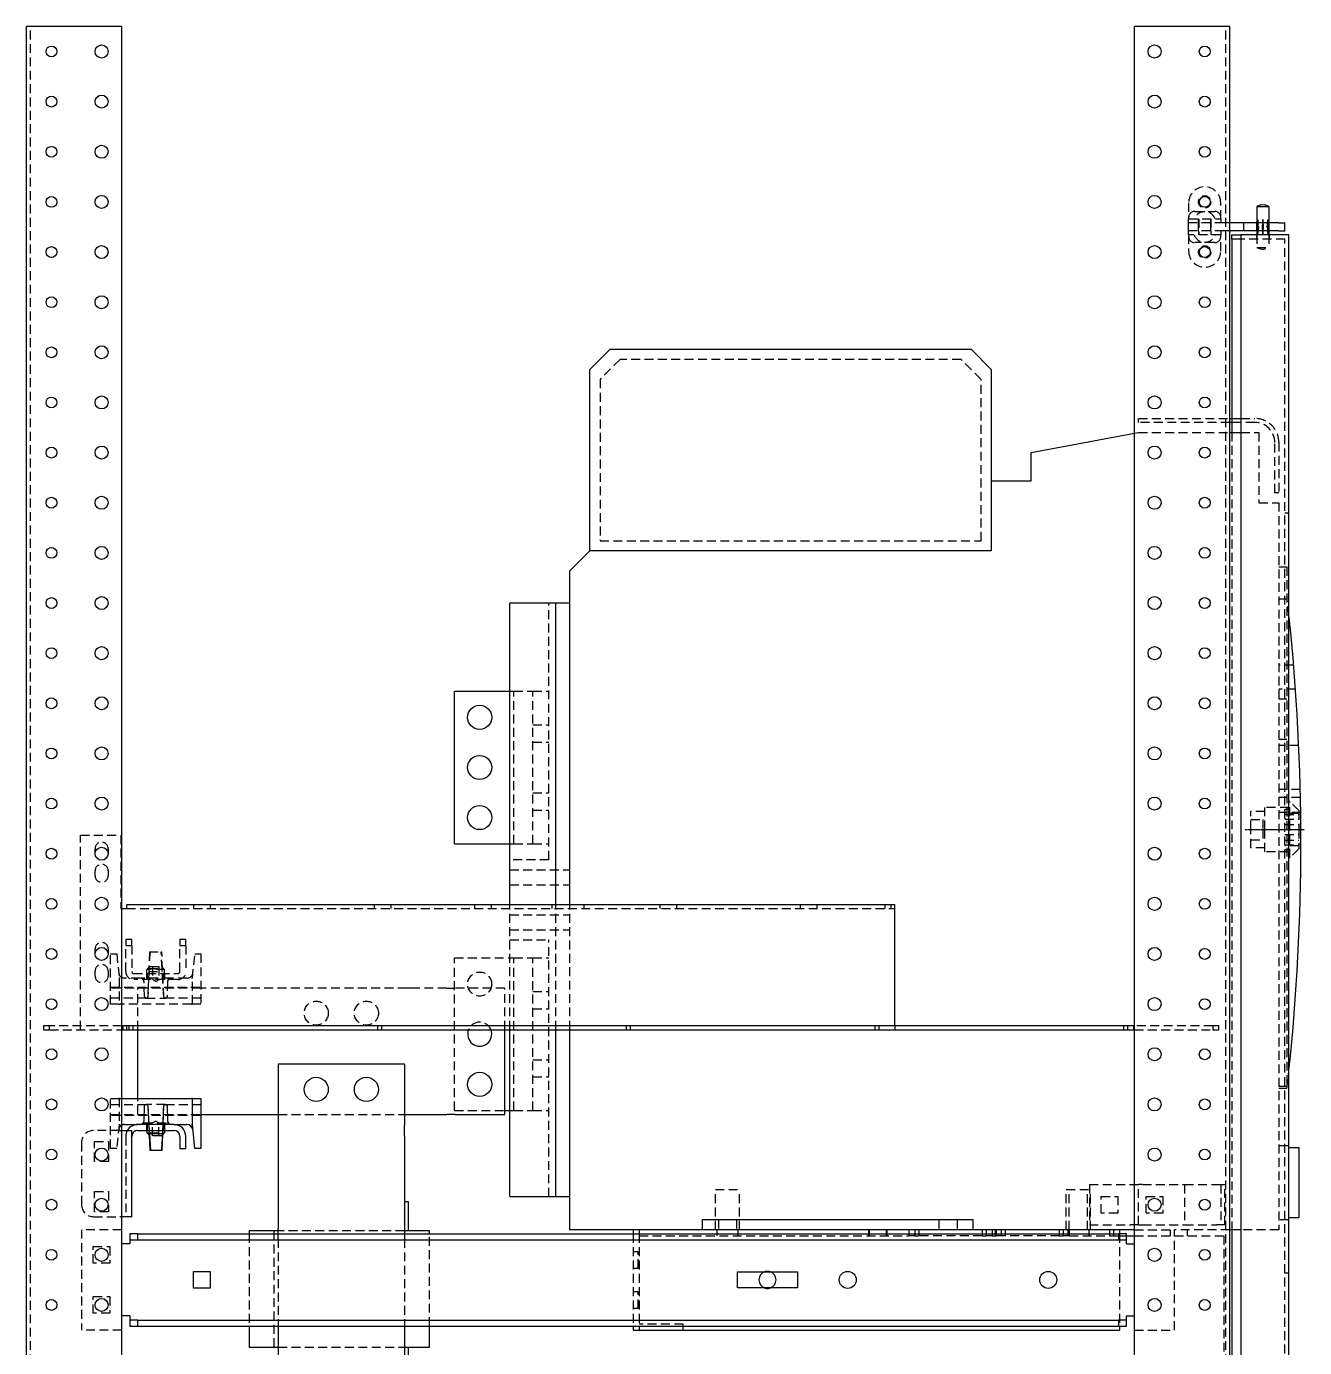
# Model space of a CAD drawing. Header units: millimetres. Extents: x -116965 to 323937, y 291661 to 566926.
# Drawn here: x -25044.8 to -24589.6, y 313858.8 to 314329.3 of the extents above; entities that cross this region are included whole.
import ezdxf

# ---------------------------------------------------------------- set-up
doc = ezdxf.new("R2010")
doc.units = ezdxf.units.MM
doc.linetypes.add('AXES2', pattern=[1.125, 0.75, -0.125, 0.125, -0.125])
doc.linetypes.add('HIDDEN2', pattern=[4.7625, 3.175, -1.5875])
doc.layers.add('ALPHA', color=255, linetype='Continuous')
doc.layers.add('AXE', color=80, linetype='AXES2')
doc.layers.add('Pointille_Court', color=40, linetype='HIDDEN2', lineweight=25)

msp = doc.modelspace()

# ---------------------------------------------------------------- linework, layer by layer
at = {"layer": 'ALPHA'}
for p, q in [((-25044.770372, 313615.025082), (-25044.770372, 314329.310796)), ((-25010.8418, 314329.310796), (-25044.770372, 314329.310796)), ((-25010.8418, 313615.025082), (-25010.8418, 314329.310796)), ((-24650.127514, 313615.025082), (-24650.127514, 314329.310796)), ((-24616.198943, 314329.310796), (-24650.127514, 314329.310796)), ((-24616.198943, 313615.025082), (-24616.198943, 314329.310796)), ((-24606.556086, 314265.167939), (-24606.556086, 314259.310796)), ((-24606.556086, 314265.167939), (-24602.270372, 314265.167939)), ((-24602.270372, 314265.167939), (-24602.270372, 314259.310796)), ((-24611.198943, 314259.310796), (-24616.198943, 314259.310796)), ((-24611.198943, 314256.453653), (-24611.198943, 314259.310796)), ((-24598.698943, 314259.310796), (-24611.198943, 314259.310796)), ((-24598.698943, 314259.310796), (-24596.556086, 314259.310796)), ((-24596.556086, 314256.453653), (-24596.556086, 314259.310796)), ((-24611.198943, 314256.453653), (-24616.198943, 314256.453653)), ((-24615.484657, 314253.59651), (-24615.484657, 314255.025082)), ((-24615.484657, 314255.025082), (-24612.270372, 314255.025082)), ((-24615.484657, 314253.59651), (-24615.484657, 314189.667939)), ((-24612.270372, 314253.59651), (-24615.484657, 314253.59651)), ((-24595.127514, 314255.025082), (-24612.270372, 314255.025082)), ((-24612.270372, 314255.025082), (-24612.270372, 313831.453653)), ((-24598.698943, 314256.453653), (-24611.198943, 314256.453653)), ((-24606.556086, 314256.453653), (-24606.556086, 314255.025082)), ((-24602.270372, 314256.453653), (-24602.270372, 314255.025082)), ((-24598.698943, 314256.453653), (-24596.556086, 314256.453653)), ((-24595.127514, 313831.453653), (-24595.127514, 314255.025082)), ((-24844.056086, 314207.167939), (-24836.913229, 314214.310796)), ((-24836.913229, 314214.310796), (-24708.3418, 314214.310796)), ((-24708.3418, 314214.310796), (-24701.198943, 314207.167939)), ((-24844.056086, 314142.525082), (-24844.056086, 314207.167939)), ((-24701.198943, 314207.167939), (-24701.198943, 314142.525082)), ((-24616.198943, 314189.667939), (-24612.270372, 314189.667939)), ((-24612.270372, 314188.239367), (-24616.198943, 314188.239367)), ((-24615.484657, 314188.239367), (-24615.484657, 314184.667939)), ((-24686.913229, 314177.525082), (-24650.127514, 314184.400916)), ((-24616.198943, 314184.667939), (-24612.270372, 314184.667939)), ((-24686.913229, 314167.525082), (-24686.913229, 314177.525082)), ((-24701.198943, 314167.525082), (-24686.913229, 314167.525082)), ((-24851.198943, 314135.382225), (-24844.056086, 314142.525082)), ((-24701.198943, 314142.525082), (-24844.056086, 314142.525082)), ((-24851.198943, 314123.953653), (-24851.198943, 314135.382225)), ((-24872.627514, 314016.632225), (-24872.627514, 314123.953653)), ((-24856.198943, 314123.953653), (-24872.627514, 314123.953653)), ((-24856.198943, 314016.632225), (-24856.198943, 314123.953653)), ((-24851.198943, 314123.953653), (-24856.198943, 314123.953653)), ((-24851.198943, 314016.632225), (-24851.198943, 314123.953653)), ((-24892.270372, 314092.525082), (-24872.627514, 314092.525082)), ((-24892.270372, 314038.239367), (-24892.270372, 314092.525082)), ((-24892.270372, 314038.239367), (-24872.627514, 314038.239367)), ((-25010.8418, 314015.203653), (-25009.056086, 314015.203653)), ((-25009.056086, 314015.203653), (-25009.056086, 314016.632225)), ((-25009.056086, 314016.632225), (-24735.484657, 314016.632225)), ((-24735.484657, 313973.417939), (-24735.484657, 314016.632225)), ((-24650.127514, 313973.417939), (-25010.8418, 313973.417939)), ((-25010.8418, 313971.989367), (-24650.127514, 313971.989367)), ((-25005.127514, 313947.525082), (-25005.127514, 313971.989367)), ((-24874.413229, 313941.810796), (-24874.413229, 313971.989367)), ((-24872.627514, 313912.525082), (-24872.627514, 313971.989367)), ((-24856.198943, 313912.525082), (-24856.198943, 313971.989367)), ((-24851.198943, 313912.525082), (-24851.198943, 313971.989367)), ((-24955.127514, 313959.667939), (-24955.127514, 313937.958369)), ((-24910.127514, 313959.667939), (-24955.127514, 313959.667939)), ((-24910.127514, 313959.667939), (-24910.127514, 313937.958369)), ((-25010.8418, 313947.525082), (-24986.027514, 313947.525082)), ((-24985.670372, 313947.525082), (-24986.027514, 313947.525082)), ((-24985.670372, 313947.525082), (-24982.627514, 313947.525082)), ((-24985.670372, 313938.239367), (-24985.670372, 313947.525082)), ((-24982.627514, 313947.525082), (-24982.627514, 313929.667939)), ((-25002.885946, 313939.618082), (-25002.702712, 313944.865206)), ((-25002.167324, 313945.382225), (-25002.062535, 313945.382225)), ((-25001.527665, 313944.876574), (-25001.154604, 313938.239367)), ((-24996.092962, 313938.239367), (-24995.859975, 313944.865336)), ((-24995.324592, 313945.382225), (-24995.230562, 313945.382225)), ((-24994.695174, 313944.865206), (-24994.51194, 313939.618082)), ((-24982.627514, 313941.810796), (-24955.127514, 313941.810796)), ((-24910.127514, 313941.810796), (-24909.277634, 313941.810796)), ((-24909.277634, 313941.810796), (-24907.445384, 313941.810796)), ((-24907.445384, 313941.810796), (-24895.0938, 313941.810796)), ((-24892.040049, 313941.810796), (-24895.0938, 313941.810796)), ((-24892.040049, 313941.810796), (-24874.413229, 313941.810796)), ((-24874.413229, 313943.239367), (-24872.627514, 313943.239367)), ((-25009.797184, 313938.239367), (-25005.127514, 313938.239367)), ((-24992.270372, 313938.239367), (-25005.127514, 313938.239367)), ((-24992.270372, 313938.239367), (-24987.600702, 313938.239367)), ((-24986.027514, 313938.239367), (-24985.671265, 313938.239367)), ((-24984.770372, 313929.667939), (-24985.671265, 313938.239367)), ((-24985.671265, 313938.239367), (-24985.670372, 313938.239367)), ((-24955.127514, 313937.958369), (-24955.127514, 313934.170297)), ((-24910.127514, 313934.170297), (-24910.127514, 313937.958369)), ((-25010.8418, 313936.09651), (-25007.270372, 313936.09651)), ((-25007.270372, 313905.382225), (-25007.270372, 313936.09651)), ((-25005.127514, 313936.09651), (-24992.270372, 313936.09651)), ((-25001.8418, 313936.09651), (-25001.8418, 313935.203653)), ((-25000.932886, 313934.294739), (-25001.8418, 313935.203653)), ((-25001.8418, 313935.203653), (-25000.983974, 313935.203653)), ((-25001.080437, 313934.442289), (-25000.8418, 313928.953653)), ((-25001.034159, 313936.09651), (-25001.026129, 313935.953653)), ((-24996.173334, 313935.953653), (-25001.026129, 313935.953653)), ((-25001.026129, 313935.953653), (-25000.965907, 313934.882225)), ((-24996.211008, 313934.882225), (-25000.965907, 313934.882225)), ((-25000.965907, 313934.882225), (-25000.632677, 313928.953653)), ((-24996.419472, 313928.953653), (-24996.211008, 313934.882225)), ((-24996.223162, 313934.536577), (-24995.556086, 313935.203653)), ((-24996.211008, 313934.882225), (-24996.173334, 313935.953653)), ((-24996.199706, 313935.203653), (-24995.556086, 313935.203653)), ((-24996.173334, 313935.953653), (-24996.168311, 313936.09651)), ((-24995.556086, 313936.09651), (-24995.556086, 313935.203653)), ((-24990.127514, 313933.953653), (-24990.127514, 313929.667939)), ((-24987.984657, 313929.667939), (-24987.984657, 313933.953653)), ((-24955.127514, 313934.170297), (-24955.127514, 313901.23701)), ((-24910.127514, 313934.170297), (-24910.127514, 313901.23701)), ((-25000.632677, 313928.953653), (-25000.8418, 313928.953653)), ((-24996.419472, 313928.953653), (-25000.632677, 313928.953653)), ((-24990.127514, 313929.667939), (-24987.984657, 313929.667939)), ((-24982.627514, 313929.667939), (-24984.770372, 313929.667939)), ((-24595.127514, 313930.025082), (-24591.556086, 313930.025082)), ((-24591.556086, 313930.025082), (-24591.556086, 313905.025082)), ((-24908.698943, 313910.739367), (-24910.127514, 313910.739367)), ((-24908.698943, 313900.382225), (-24908.698943, 313910.739367)), ((-24872.627514, 313912.525082), (-24856.198943, 313912.525082)), ((-24856.198943, 313912.525082), (-24851.198943, 313912.525082)), ((-24851.198943, 313900.739367), (-24851.198943, 313912.525082)), ((-25007.270372, 313905.382225), (-25010.8418, 313905.382225)), ((-24804.056086, 313904.310796), (-24804.056086, 313900.739367)), ((-24707.627514, 313904.310796), (-24804.056086, 313904.310796)), ((-24707.627514, 313900.739367), (-24707.627514, 313904.310796)), ((-24591.556086, 313905.025082), (-24595.127514, 313905.025082)), ((-25007.984657, 313899.310796), (-25007.984657, 313897.167939)), ((-25005.127514, 313899.310796), (-25007.984657, 313899.310796)), ((-25005.127514, 313899.310796), (-24655.8418, 313899.310796)), ((-25005.127514, 313897.167939), (-25005.127514, 313899.310796)), ((-24955.127514, 313900.382225), (-24965.484657, 313900.382225)), ((-24965.484657, 313900.382225), (-24965.484657, 313899.310796)), ((-24955.127514, 313899.310796), (-24955.127514, 313901.23701)), ((-24910.127514, 313901.23701), (-24910.127514, 313899.310796)), ((-24901.198943, 313900.382225), (-24910.127514, 313900.382225)), ((-24901.198943, 313899.310796), (-24901.198943, 313900.382225)), ((-24828.698943, 313900.739367), (-24851.198943, 313900.739367)), ((-24828.698943, 313900.739367), (-24828.698943, 313899.310796)), ((-24826.556086, 313900.739367), (-24828.698943, 313900.739367)), ((-24655.484657, 313900.739367), (-24826.556086, 313900.739367)), ((-24826.556086, 313900.739367), (-24826.556086, 313899.310796)), ((-24655.8418, 313899.310796), (-24655.8418, 313897.167939)), ((-24652.984657, 313899.310796), (-24655.8418, 313899.310796)), ((-24650.127514, 313900.739367), (-24655.484657, 313900.739367)), ((-24655.484657, 313900.739367), (-24655.484657, 313899.310796)), ((-24652.984657, 313897.167939), (-24652.984657, 313899.310796)), ((-24612.270372, 313900.739367), (-24616.198943, 313900.739367)), ((-24615.484657, 313900.739367), (-24615.484657, 313832.882225)), ((-25007.984657, 313895.739367), (-25010.8418, 313895.739367)), ((-25007.984657, 313897.167939), (-25005.127514, 313897.167939)), ((-25007.984657, 313897.167939), (-25007.984657, 313895.739367)), ((-25005.127514, 313897.167939), (-24655.8418, 313897.167939)), ((-24655.8418, 313897.167939), (-24652.984657, 313897.167939)), ((-24652.984657, 313898.59651), (-24650.127514, 313898.59651)), ((-24652.984657, 313895.739367), (-24652.984657, 313897.167939)), ((-24652.984657, 313895.739367), (-24650.127514, 313895.739367)), ((-24985.234657, 313885.84651), (-24979.306086, 313885.84651)), ((-24985.234657, 313879.917939), (-24985.234657, 313885.84651)), ((-24979.306086, 313885.84651), (-24979.306086, 313879.917939)), ((-24791.556086, 313880.025082), (-24791.556086, 313885.739367)), ((-24791.556086, 313885.739367), (-24770.127514, 313885.739367)), ((-24770.127514, 313885.739367), (-24770.127514, 313880.025082)), ((-24979.306086, 313879.917939), (-24985.234657, 313879.917939)), ((-24770.127514, 313880.025082), (-24791.556086, 313880.025082)), ((-25007.984657, 313870.025082), (-25010.8418, 313870.025082)), ((-25007.984657, 313870.025082), (-25007.984657, 313868.59651)), ((-25007.984657, 313868.59651), (-25007.984657, 313866.453653)), ((-25005.127514, 313868.59651), (-25007.984657, 313868.59651)), ((-25007.984657, 313866.453653), (-25005.127514, 313866.453653)), ((-25005.127514, 313868.59651), (-24655.8418, 313868.59651)), ((-25005.127514, 313866.453653), (-25005.127514, 313868.59651)), ((-25005.127514, 313866.453653), (-24655.8418, 313866.453653)), ((-24965.484657, 313866.453653), (-24965.484657, 313858.953653)), ((-24955.127514, 313866.453653), (-24955.127514, 313817.167939)), ((-24910.127514, 313866.453653), (-24910.127514, 313817.167939)), ((-24901.198943, 313858.953653), (-24901.198943, 313866.453653)), ((-24828.698943, 313866.453653), (-24828.698943, 313865.025082)), ((-24826.556086, 313866.453653), (-24826.556086, 313865.025082)), ((-24655.8418, 313868.59651), (-24655.8418, 313866.453653)), ((-24652.984657, 313868.59651), (-24655.8418, 313868.59651)), ((-24655.8418, 313866.453653), (-24652.984657, 313866.453653)), ((-24655.484657, 313866.453653), (-24655.484657, 313865.025082)), ((-24652.984657, 313870.025082), (-24650.127514, 313870.025082)), ((-24652.984657, 313868.59651), (-24652.984657, 313870.025082)), ((-24652.984657, 313866.453653), (-24652.984657, 313868.59651)), ((-24828.698943, 313865.025082), (-24826.556086, 313865.025082)), ((-24826.556086, 313865.025082), (-24655.484657, 313865.025082)), ((-24965.484657, 313858.953653), (-24955.127514, 313858.953653)), ((-24910.127514, 313858.953653), (-24901.198943, 313858.953653)), ((-24908.698943, 313848.59651), (-24908.698943, 313858.953653))]:
    msp.add_line(p, q, dxfattribs=at)
for centre, radius in [((-25017.984657, 314320.382225), 2.321429), ((-24642.984657, 314320.382225), 2.321429), ((-25035.8418, 314320.382225), 1.928571), ((-24625.127514, 314320.382225), 1.928571), ((-25035.8418, 314302.525082), 1.928571), ((-25017.984657, 314302.525082), 2.321429), ((-24642.984657, 314302.525082), 2.321429), ((-24625.127514, 314302.525082), 1.928571), ((-25035.8418, 314284.667939), 1.928571), ((-25017.984657, 314284.667939), 2.321429), ((-24642.984657, 314284.667939), 2.321429), ((-24625.127514, 314284.667939), 1.928571), ((-25035.8418, 314266.810796), 1.928571), ((-25017.984657, 314266.810796), 2.321429), ((-24642.984657, 314266.810796), 2.321429), ((-24625.127514, 314266.810796), 1.928571), ((-25035.8418, 314248.953653), 1.928571), ((-25017.984657, 314248.953653), 2.321429), ((-24642.984657, 314248.953653), 2.321429), ((-24625.127514, 314248.953653), 1.928571), ((-25017.984657, 314231.09651), 2.321429), ((-24642.984657, 314231.09651), 2.321429), ((-25035.8418, 314231.09651), 1.928571), ((-24625.127514, 314231.09651), 1.928571), ((-25035.8418, 314213.239367), 1.928571), ((-25017.984657, 314213.239367), 2.321429), ((-24642.984657, 314213.239367), 2.321429), ((-24625.127514, 314213.239367), 1.928571), ((-25035.8418, 314195.382225), 1.928571), ((-25017.984657, 314195.382225), 2.321429), ((-24642.984657, 314195.382225), 2.321429), ((-24625.127514, 314195.382225), 1.928571), ((-25035.8418, 314177.525082), 1.928571), ((-25017.984657, 314177.525082), 2.321429), ((-24642.984657, 314177.525082), 2.321429), ((-24625.127514, 314177.525082), 1.928571), ((-25035.8418, 314159.667939), 1.928571), ((-25017.984657, 314159.667939), 2.321429), ((-24642.984657, 314159.667939), 2.321429), ((-24625.127514, 314159.667939), 1.928571), ((-25017.984657, 314141.810796), 2.321429), ((-24642.984657, 314141.810796), 2.321429), ((-25035.8418, 314141.810796), 1.928571), ((-24625.127514, 314141.810796), 1.928571), ((-25035.8418, 314123.953653), 1.928571), ((-25017.984657, 314123.953653), 2.321429), ((-24642.984657, 314123.953653), 2.321429), ((-24625.127514, 314123.953653), 1.928571), ((-25035.8418, 314106.09651), 1.928571), ((-25017.984657, 314106.09651), 2.321429), ((-24642.984657, 314106.09651), 2.321429), ((-24625.127514, 314106.09651), 1.928571), ((-25035.8418, 314088.239367), 1.928571), ((-25017.984657, 314088.239367), 2.321429), ((-24883.3418, 314083.239367), 4.285714), ((-24642.984657, 314088.239367), 2.321429), ((-24625.127514, 314088.239367), 1.928571), ((-25035.8418, 314070.382225), 1.928571), ((-25017.984657, 314070.382225), 2.321429), ((-24883.3418, 314065.382225), 4.285714), ((-24642.984657, 314070.382225), 2.321429), ((-24625.127514, 314070.382225), 1.928571), ((-25035.8418, 314052.525082), 1.928571), ((-25017.984657, 314052.525082), 2.321429), ((-24642.984657, 314052.525082), 2.321429), ((-24625.127514, 314052.525082), 1.928571), ((-24883.3418, 314047.525082), 4.285714), ((-25035.8418, 314034.667939), 1.928571), ((-25017.984657, 314034.667939), 2.321429), ((-24642.984657, 314034.667939), 2.321429), ((-24625.127514, 314034.667939), 1.928571), ((-25035.8418, 314016.810796), 1.928571), ((-25017.984657, 314016.810796), 2.321429), ((-24642.984657, 314016.810796), 2.321429), ((-24625.127514, 314016.810796), 1.928571), ((-25035.8418, 313998.953653), 1.928571), ((-25017.984657, 313998.953653), 2.321429), ((-24642.984657, 313998.953653), 2.321429), ((-24625.127514, 313998.953653), 1.928571), ((-25035.8418, 313981.09651), 1.928571), ((-25017.984657, 313981.09651), 2.321429), ((-24642.984657, 313981.09651), 2.321429), ((-24625.127514, 313981.09651), 1.928571), ((-25035.8418, 313963.239367), 1.928571), ((-25017.984657, 313963.239367), 2.321429), ((-24642.984657, 313963.239367), 2.321429), ((-24625.127514, 313963.239367), 1.928571), ((-24883.3418, 313952.525082), 4.285714), ((-24941.556086, 313950.739367), 4.285714), ((-24923.698943, 313950.739367), 4.285714), ((-25035.8418, 313945.382225), 1.928571), ((-25017.984657, 313945.382225), 2.321429), ((-24642.984657, 313945.382225), 2.321429), ((-24625.127514, 313945.382225), 1.928571), ((-25035.8418, 313927.525082), 1.928571), ((-25017.984657, 313927.525082), 2.321429), ((-24642.984657, 313927.525082), 2.321429), ((-24625.127514, 313927.525082), 1.928571), ((-25035.8418, 313909.667939), 1.928571), ((-25017.984657, 313909.667939), 2.321429), ((-24642.984657, 313909.667939), 2.321429), ((-24625.127514, 313909.667939), 1.928571), ((-25035.8418, 313891.810796), 1.928571), ((-25017.984657, 313891.810796), 2.321429), ((-24642.984657, 313891.810796), 2.321429), ((-24625.127514, 313891.810796), 1.928571), ((-24752.270372, 313882.882225), 3.035714), ((-24680.8418, 313882.882225), 3.035714), ((-25035.8418, 313873.953653), 1.928571), ((-25017.984657, 313873.953653), 2.321429), ((-24642.984657, 313873.953653), 2.321429), ((-24625.127514, 313873.953653), 1.928571)]:
    msp.add_circle(centre, radius, dxfattribs=at)
for centre, radius, start, end in [((-24604.413229, 314261.435796), 4.303571, 60.13716564, 119.86283436), ((-25358.9668, 314038.59651), 768.125, 353.944703388, 6.055296612), ((-24883.3418, 313970.382225), 4.285714, 157.97568716, 22.02431284), ((-25002.167324, 313944.84651), 0.535714, 90, 178), ((-25002.062535, 313944.84651), 0.535714, 3.21706885, 90), ((-24995.324592, 313944.84651), 0.535714, 90, 177.98615763), ((-24995.230562, 313944.84651), 0.535714, 2, 90), ((-25009.797184, 313936.09651), 2.142857, 90, 119.17558557), ((-25005.127514, 313933.953653), 4.285714, 90, 150), ((-25004.313647, 313939.667939), 1.428571, 270, 358), ((-24993.084239, 313939.667939), 1.428571, 182, 270), ((-24992.270372, 313933.953653), 4.285714, 0, 90), ((-24987.600702, 313936.09651), 2.142857, 6, 90), ((-25005.127514, 313933.953653), 2.142857, 90, 180), ((-24992.270372, 313933.953653), 2.142857, 0, 90), ((-24780.8418, 313882.882225), 3.035714, 109.7499228, 250.25007721), ((-24780.8418, 313882.882225), 3.035714, 289.74992279, 70.2500772)]:
    msp.add_arc(centre, radius, start, end, dxfattribs=at)
for centre, major_axis, ratio, start_param, end_param in [((-24604.413229, 314244.893768), (0.178496, -27.382401), 0.0779847629, 4.1053954977, 4.1573938823), ((-24604.413229, 314244.893768), (-1.940249, 27.382328), 0.0332164699, 0.9619575598, 1.0139559445), ((-24604.413229, 314244.893768), (1.940249, 27.382328), 0.0332164699, 5.2692293627, 5.3212277474), ((-24604.413229, 314244.893768), (-0.178496, -27.382401), 0.0779847629, 2.1257914248, 2.1777898095), ((-24604.413229, 314270.870681), (0.178496, 27.382401), 0.0779847629, 2.1257914248, 2.1777898095), ((-24604.413229, 314270.870681), (-1.940249, -27.382328), 0.0332164699, 5.2692293627, 5.3212277474), ((-24604.413229, 314270.870681), (1.940249, -27.382328), 0.0332164699, 0.9619575598, 1.0139559445), ((-24604.413229, 314270.870681), (-0.178496, 27.382401), 0.0779847629, 4.1053954977, 4.1573938823)]:
    msp.add_ellipse(centre, major_axis=major_axis, ratio=ratio, start_param=start_param, end_param=end_param, dxfattribs=at)
at = {"layer": 'AXE'}
msp.add_line((-24610.698943, 314043.239367), (-24589.556086, 314043.239367), dxfattribs=at)
at = {"layer": 'Pointille_Court'}
for p, q in [((-25043.3418, 313615.025082), (-25043.3418, 314329.310796)), ((-24617.627514, 313615.025082), (-24617.627514, 314329.310796)), ((-24630.8418, 314266.453653), (-24630.8418, 314260.739367)), ((-24619.413229, 314260.739367), (-24619.413229, 314266.453653)), ((-24628.698943, 314263.453653), (-24621.556086, 314263.453653)), ((-24630.8418, 314260.739367), (-24619.413229, 314260.739367)), ((-24630.8418, 314259.310796), (-24630.8418, 314260.739367)), ((-24630.8418, 314256.453653), (-24630.8418, 314259.310796)), ((-24618.3418, 314259.310796), (-24630.8418, 314259.310796)), ((-24627.3418, 314259.310796), (-24627.3418, 314260.739367)), ((-24627.3418, 314256.453653), (-24627.3418, 314259.310796)), ((-24627.270372, 314260.739367), (-24627.270372, 314255.025082)), ((-24622.984657, 314260.739367), (-24622.984657, 314255.025082)), ((-24622.913229, 314259.310796), (-24622.913229, 314260.739367)), ((-24622.913229, 314256.453653), (-24622.913229, 314259.310796)), ((-24619.413229, 314260.739367), (-24619.413229, 314259.310796)), ((-24616.198943, 314259.310796), (-24618.3418, 314259.310796)), ((-24606.556086, 314256.453653), (-24606.556086, 314259.310796)), ((-24606.556086, 314259.310796), (-24606.556086, 314256.453653)), ((-24605.957587, 314257.882225), (-24606.379038, 314257.929677)), ((-24606.379038, 314257.834772), (-24605.957587, 314257.882225)), ((-24606.377356, 314257.882225), (-24606.13727, 314257.882225)), ((-24605.957587, 314257.882225), (-24606.37566, 314257.929807)), ((-24605.957587, 314257.882225), (-24606.37566, 314257.834642)), ((-24605.957587, 314257.882225), (-24606.268997, 314260.501272)), ((-24605.957587, 314257.882225), (-24606.268997, 314255.263177)), ((-24606.13978, 314257.929807), (-24605.957587, 314257.882225)), ((-24606.13978, 314257.834642), (-24605.957587, 314257.882225)), ((-24605.957587, 314257.882225), (-24606.13727, 314257.882225)), ((-24606.134763, 314257.929677), (-24605.957587, 314257.882225)), ((-24605.957587, 314257.882225), (-24606.134763, 314257.834772)), ((-24604.657503, 314257.929677), (-24604.413229, 314257.882225)), ((-24604.413229, 314257.882225), (-24604.657503, 314257.834772)), ((-24604.413229, 314257.882225), (-24604.653314, 314257.882225)), ((-24604.649108, 314257.929807), (-24604.413229, 314257.882225)), ((-24604.649108, 314257.834642), (-24604.413229, 314257.882225)), ((-24604.413229, 314257.882225), (-24604.413229, 314260.501272)), ((-24604.413229, 314257.882225), (-24604.177349, 314257.929807)), ((-24604.413229, 314257.882225), (-24604.168954, 314257.929677)), ((-24604.413229, 314257.882225), (-24604.413229, 314255.263177)), ((-24604.173143, 314257.882225), (-24604.413229, 314257.882225)), ((-24604.168954, 314257.834772), (-24604.413229, 314257.882225)), ((-24604.413229, 314257.882225), (-24604.177349, 314257.834642)), ((-24602.868871, 314257.882225), (-24602.55746, 314260.501272)), ((-24602.868871, 314257.882225), (-24602.686677, 314257.929807)), ((-24602.450798, 314257.929807), (-24602.868871, 314257.882225)), ((-24602.44742, 314257.929677), (-24602.868871, 314257.882225)), ((-24602.868871, 314257.882225), (-24602.691694, 314257.929677)), ((-24602.868871, 314257.882225), (-24602.55746, 314255.263177)), ((-24602.689187, 314257.882225), (-24602.868871, 314257.882225)), ((-24602.450798, 314257.834642), (-24602.868871, 314257.882225)), ((-24602.868871, 314257.882225), (-24602.44742, 314257.834772)), ((-24602.691694, 314257.834772), (-24602.868871, 314257.882225)), ((-24602.868871, 314257.882225), (-24602.686677, 314257.834642)), ((-24602.689187, 314257.882225), (-24602.449102, 314257.882225)), ((-24602.270372, 314256.453653), (-24602.270372, 314259.310796)), ((-24602.270372, 314259.310796), (-24602.270372, 314256.453653)), ((-24618.3418, 314256.453653), (-24630.8418, 314256.453653)), ((-24630.8418, 314255.025082), (-24630.8418, 314256.453653)), ((-24630.8418, 314255.025082), (-24630.8418, 314249.310796)), ((-24619.413229, 314255.025082), (-24630.8418, 314255.025082)), ((-24621.556086, 314252.310796), (-24628.698943, 314252.310796)), ((-24627.3418, 314256.453653), (-24627.3418, 314255.025082)), ((-24622.913229, 314256.453653), (-24622.913229, 314255.025082)), ((-24619.413229, 314256.453653), (-24619.413229, 314255.025082)), ((-24619.413229, 314249.310796), (-24619.413229, 314255.025082)), ((-24616.198943, 314256.453653), (-24618.3418, 314256.453653)), ((-24596.556086, 314253.59651), (-24612.270372, 314253.59651)), ((-24606.627514, 314255.025082), (-24606.627514, 314253.59651)), ((-24606.556086, 314255.025082), (-24606.556086, 314250.59651)), ((-24602.270372, 314255.025082), (-24602.270372, 314250.59651)), ((-24602.198943, 314255.025082), (-24602.198943, 314253.59651)), ((-24596.556086, 313832.882225), (-24596.556086, 314253.59651)), ((-24606.556086, 314250.59651), (-24602.270372, 314250.59651)), ((-24833.3418, 314210.739367), (-24840.484657, 314203.59651)), ((-24711.913229, 314210.739367), (-24833.3418, 314210.739367)), ((-24704.770372, 314203.59651), (-24711.913229, 314210.739367)), ((-24840.484657, 314203.59651), (-24840.484657, 314146.09651)), ((-24704.770372, 314146.09651), (-24704.770372, 314203.59651)), ((-24648.698943, 314189.667939), (-24616.198943, 314189.667939)), ((-24648.698943, 314188.239367), (-24648.698943, 314189.667939)), ((-24616.198943, 314188.239367), (-24648.698943, 314188.239367)), ((-24615.484657, 314189.667939), (-24615.484657, 314188.239367)), ((-24612.270372, 314189.667939), (-24607.270372, 314189.667939)), ((-24607.270372, 314188.239367), (-24612.270372, 314188.239367)), ((-24650.127514, 314184.400916), (-24648.698943, 314184.667939)), ((-24648.698943, 314184.667939), (-24616.198943, 314184.667939)), ((-24615.484657, 314184.667939), (-24615.484657, 313900.739367)), ((-24612.270372, 314184.667939), (-24605.8418, 314184.667939)), ((-24605.8418, 314184.667939), (-24605.8418, 314159.667939)), ((-24600.127514, 314163.239367), (-24600.127514, 314181.09651)), ((-24598.698943, 314181.09651), (-24598.698943, 314163.239367)), ((-24598.698943, 314163.239367), (-24600.127514, 314163.239367)), ((-24605.8418, 314159.667939), (-24598.698943, 314159.667939)), ((-24598.698943, 314159.667939), (-24598.698943, 313900.739367)), ((-24596.556086, 314156.09651), (-24595.127514, 314156.09651)), ((-24840.484657, 314146.09651), (-24704.770372, 314146.09651)), ((-24598.698943, 314136.810796), (-24595.8418, 314136.810796)), ((-24595.8418, 314136.810796), (-24595.8418, 313951.09651)), ((-24595.760239, 314125.382225), (-24598.698943, 314125.382225)), ((-24858.698943, 314032.525082), (-24858.698943, 314123.953653)), ((-24593.447388, 314101.810796), (-24598.698943, 314101.810796)), ((-24872.627514, 314092.525082), (-24871.198943, 314092.525082)), ((-24871.198943, 314038.239367), (-24871.198943, 314092.525082)), ((-24871.198943, 314092.525082), (-24864.413229, 314092.525082)), ((-24864.413229, 314092.525082), (-24858.698943, 314092.525082)), ((-24864.413229, 314038.239367), (-24864.413229, 314092.525082)), ((-24592.787856, 314093.239367), (-24598.698943, 314093.239367)), ((-24595.8418, 314089.667939), (-24598.698943, 314089.667939)), ((-24864.413229, 314080.59651), (-24858.698943, 314080.59651)), ((-24864.413229, 314074.453653), (-24858.698943, 314074.453653)), ((-24595.8418, 314075.382225), (-24598.698943, 314075.382225)), ((-24591.623404, 314073.239367), (-24598.698943, 314073.239367)), ((-24864.413229, 314056.310796), (-24858.698943, 314056.310796)), ((-24591.07506, 314057.525082), (-24598.698943, 314057.525082)), ((-24591.009949, 314054.667939), (-24598.698943, 314054.667939)), ((-24864.413229, 314050.167939), (-24858.698943, 314050.167939)), ((-24603.698943, 314049.667939), (-24608.698943, 314049.667939)), ((-24608.698943, 314043.297769), (-24608.698943, 314049.667939)), ((-24595.127514, 314051.09651), (-24603.698943, 314051.09651)), ((-24603.698943, 314043.310747), (-24603.698943, 314051.09651)), ((-24595.127514, 314050.382225), (-24596.556086, 314050.382225)), ((-24594.770372, 314053.239367), (-24595.127514, 314053.239367)), ((-24591.556086, 314050.025082), (-24594.770372, 314053.239367)), ((-24594.770372, 314043.330214), (-24594.770372, 314053.239367)), ((-24591.556086, 314050.025082), (-24591.556086, 314043.301014)), ((-24608.698943, 314046.810796), (-24604.413229, 314046.810796)), ((-24604.413229, 314046.810796), (-24604.413229, 314043.271813)), ((-24590.916529, 314049.310796), (-24598.698943, 314049.310796)), ((-24591.556086, 314048.953653), (-24596.556086, 314048.953653)), ((-24596.556086, 314048.679915), (-24591.556086, 314048.679915)), ((-24596.556086, 314048.660448), (-24591.556086, 314048.660448)), ((-24596.556086, 314047.02859), (-24591.556086, 314047.02859)), ((-24596.556086, 314047.009123), (-24591.556086, 314047.009123)), ((-24596.556086, 314045.025082), (-24591.556086, 314045.025082)), ((-25025.484657, 314041.275082), (-25011.198943, 314041.275082)), ((-25025.484657, 313971.989367), (-25025.484657, 314041.275082)), ((-25011.198943, 314041.275082), (-25011.198943, 314015.203653)), ((-24608.698943, 314036.810796), (-24608.698943, 314043.297769)), ((-24604.413229, 314043.271813), (-24604.413229, 314039.667939)), ((-24603.698943, 314035.382225), (-24603.698943, 314043.310747)), ((-24596.556086, 314041.453653), (-24591.556086, 314041.453653)), ((-24594.770372, 314033.239367), (-24594.770372, 314043.330214)), ((-24591.556086, 314043.301014), (-24591.556086, 314036.453653)), ((-25020.306086, 314034.667939), (-25020.306086, 314036.453653)), ((-25015.663229, 314036.453653), (-25015.663229, 314034.667939)), ((-24872.627514, 314038.239367), (-24871.198943, 314038.239367)), ((-24871.198943, 314038.239367), (-24864.413229, 314038.239367)), ((-24864.413229, 314038.239367), (-24858.698943, 314038.239367)), ((-24608.698943, 314039.667939), (-24604.413229, 314039.667939)), ((-24603.698943, 314036.810796), (-24608.698943, 314036.810796)), ((-24596.556086, 314039.469612), (-24591.556086, 314039.469612)), ((-24596.556086, 314039.450145), (-24591.556086, 314039.450145)), ((-24596.556086, 314037.818287), (-24591.556086, 314037.818287)), ((-24596.556086, 314037.79882), (-24591.556086, 314037.79882)), ((-24591.556086, 314037.525082), (-24596.556086, 314037.525082)), ((-24595.127514, 314036.09651), (-24596.556086, 314036.09651)), ((-24591.556086, 314036.453653), (-24594.770372, 314033.239367)), ((-24858.698943, 314032.525082), (-24872.627514, 314032.525082)), ((-24595.127514, 314035.382225), (-24603.698943, 314035.382225)), ((-24594.770372, 314033.239367), (-24595.127514, 314033.239367)), ((-25020.306086, 314026.810796), (-25020.306086, 314028.59651)), ((-25015.663229, 314028.59651), (-25015.663229, 314026.810796)), ((-24872.627514, 314028.953653), (-24851.198943, 314028.953653)), ((-24872.627514, 314023.59651), (-24851.198943, 314023.59651)), ((-25011.198943, 314015.203653), (-25010.8418, 314015.203653)), ((-25009.056086, 314015.203653), (-24735.484657, 314015.203653)), ((-24985.234657, 314016.632225), (-24985.234657, 314015.203653)), ((-24979.306086, 314016.632225), (-24979.306086, 314015.203653)), ((-24920.948943, 314016.632225), (-24920.948943, 314015.203653)), ((-24915.020372, 314016.632225), (-24915.020372, 314015.203653)), ((-24885.234657, 314016.632225), (-24885.234657, 314015.203653)), ((-24879.306086, 314016.632225), (-24879.306086, 314015.203653)), ((-24872.627514, 313971.989367), (-24872.627514, 314016.632225)), ((-24872.627514, 314012.882225), (-24851.198943, 314012.882225)), ((-24857.627514, 314016.632225), (-24857.627514, 314015.203653)), ((-24856.198943, 313971.989367), (-24856.198943, 314016.632225)), ((-24851.198943, 313971.989367), (-24851.198943, 314016.632225)), ((-24846.198943, 314016.632225), (-24846.198943, 314015.203653)), ((-24819.163229, 314016.632225), (-24819.163229, 314015.203653)), ((-24813.234657, 314016.632225), (-24813.234657, 314015.203653)), ((-24769.163229, 314016.632225), (-24769.163229, 314015.203653)), ((-24763.234657, 314016.632225), (-24763.234657, 314015.203653)), ((-24739.056086, 314016.632225), (-24739.056086, 314015.203653)), ((-24736.913229, 314016.632225), (-24736.913229, 314015.203653)), ((-24872.627514, 314007.525082), (-24851.198943, 314007.525082)), ((-25007.270372, 314004.132225), (-25009.413229, 314004.132225)), ((-25009.413229, 314004.132225), (-25009.413229, 314001.989367)), ((-25007.270372, 314001.989367), (-25007.270372, 314004.132225)), ((-24990.127514, 314004.132225), (-24990.127514, 314001.989367)), ((-24987.984657, 314004.132225), (-24990.127514, 314004.132225)), ((-24987.984657, 314001.989367), (-24987.984657, 314004.132225)), ((-24872.627514, 314003.953653), (-24858.698943, 314003.953653)), ((-24858.698943, 313912.525082), (-24858.698943, 314003.953653)), ((-25020.306086, 313998.953653), (-25020.306086, 314000.739367)), ((-25015.663229, 314000.739367), (-25015.663229, 313998.953653)), ((-25014.770372, 313981.09651), (-25014.770372, 313998.953653)), ((-25014.770372, 313998.953653), (-25012.627514, 313998.953653)), ((-25012.627514, 313998.953653), (-25011.726621, 313990.382225)), ((-25009.413229, 313992.703653), (-25009.413229, 314001.989367)), ((-25009.413229, 314001.989367), (-25007.270372, 314001.989367)), ((-25007.270372, 314001.989367), (-25007.270372, 313992.703653)), ((-25000.8418, 313999.667939), (-25001.533806, 313983.751812)), ((-25000.978414, 313999.667939), (-25001.186878, 313993.739367)), ((-25000.978414, 313999.667939), (-24996.76521, 313999.667939)), ((-24996.76521, 313999.667939), (-24996.556086, 313999.667939)), ((-24996.431979, 313993.739367), (-24996.76521, 313999.667939)), ((-24995.86408, 313983.751812), (-24996.556086, 313999.667939)), ((-24990.127514, 314001.989367), (-24987.984657, 314001.989367)), ((-24990.127514, 313992.703653), (-24990.127514, 314001.989367)), ((-24987.984657, 314001.989367), (-24987.984657, 313992.703653)), ((-24985.671265, 313990.382225), (-24984.770372, 313998.953653)), ((-24984.770372, 313998.953653), (-24982.627514, 313998.953653)), ((-24982.627514, 313998.953653), (-24982.627514, 313981.09651)), ((-25000.770372, 313994.489367), (-25001.8418, 313993.417939)), ((-25001.8418, 313990.382225), (-25001.8418, 313993.417939)), ((-24995.556086, 313993.417939), (-25001.8418, 313993.417939)), ((-25001.186878, 313993.739367), (-25001.224552, 313992.667939)), ((-25001.186878, 313993.739367), (-24996.431979, 313993.739367)), ((-25000.770372, 313994.489367), (-24996.627514, 313994.489367)), ((-24999.8418, 313994.489367), (-24999.8418, 313990.382225)), ((-24997.556086, 313994.489367), (-24997.556086, 313990.382225)), ((-24996.627514, 313994.489367), (-24995.556086, 313993.417939)), ((-24996.431979, 313993.739367), (-24996.298322, 313993.739367)), ((-24996.371757, 313992.667939), (-24996.431979, 313993.739367)), ((-24995.556086, 313990.382225), (-24995.556086, 313993.417939)), ((-24892.270372, 313997.525082), (-24872.627514, 313997.525082)), ((-24892.270372, 313943.239367), (-24892.270372, 313997.525082)), ((-24872.627514, 313997.525082), (-24871.198943, 313997.525082)), ((-24871.198943, 313943.239367), (-24871.198943, 313997.525082)), ((-24871.198943, 313997.525082), (-24864.413229, 313997.525082)), ((-24864.413229, 313997.525082), (-24858.698943, 313997.525082)), ((-24864.413229, 313943.239367), (-24864.413229, 313997.525082)), ((-25020.306086, 313991.09651), (-25020.306086, 313992.882225)), ((-25015.663229, 313992.882225), (-25015.663229, 313991.09651)), ((-25011.726621, 313990.382225), (-25011.727514, 313990.382225)), ((-25011.727514, 313990.382225), (-25011.727514, 313981.09651)), ((-25011.370372, 313990.382225), (-25011.726621, 313990.382225)), ((-25004.313647, 313990.382225), (-25009.797184, 313990.382225)), ((-25006.556086, 313991.989367), (-24990.8418, 313991.989367)), ((-24990.8418, 313989.84651), (-25006.556086, 313989.84651)), ((-24993.084239, 313990.382225), (-25004.313647, 313990.382225)), ((-25002.984657, 313990.382225), (-25002.984657, 313989.84651)), ((-25002.702712, 313983.756386), (-25002.885946, 313989.00351)), ((-25001.913229, 313989.84651), (-25001.913229, 313991.989367)), ((-25001.663229, 313989.84651), (-25001.663229, 313991.989367)), ((-25001.224552, 313992.667939), (-25001.537911, 313983.756256)), ((-25001.224552, 313992.667939), (-24996.371757, 313992.667939)), ((-24998.698943, 313989.159812), (-24999.8418, 313989.84651)), ((-24998.698943, 313989.159812), (-24997.556086, 313989.84651)), ((-24996.371757, 313992.667939), (-24996.251738, 313992.667939)), ((-24995.870222, 313983.745018), (-24996.371757, 313992.667939)), ((-24995.734657, 313989.84651), (-24995.734657, 313991.989367)), ((-24995.484657, 313989.84651), (-24995.484657, 313991.989367)), ((-24994.51194, 313989.00351), (-24994.695174, 313983.756386)), ((-24994.413229, 313990.382225), (-24994.413229, 313989.84651)), ((-24987.600702, 313990.382225), (-24993.084239, 313990.382225)), ((-24985.671265, 313990.382225), (-24986.027514, 313990.382225)), ((-24985.670372, 313990.382225), (-24985.671265, 313990.382225)), ((-24985.670372, 313981.09651), (-24985.670372, 313990.382225)), ((-25014.770372, 313987.167939), (-24982.627514, 313987.167939)), ((-24982.627514, 313986.810796), (-25014.770372, 313986.810796)), ((-25005.127514, 313971.989367), (-25005.127514, 313986.810796)), ((-24909.277634, 313986.810796), (-24982.627514, 313986.810796)), ((-24907.445384, 313986.810796), (-24909.277634, 313986.810796)), ((-24895.0938, 313986.810796), (-24907.445384, 313986.810796)), ((-24895.0938, 313986.810796), (-24892.040049, 313986.810796)), ((-24874.413229, 313986.810796), (-24892.040049, 313986.810796)), ((-24874.413229, 313971.989367), (-24874.413229, 313986.810796)), ((-24864.413229, 313985.59651), (-24858.698943, 313985.59651)), ((-25002.167324, 313983.239367), (-25014.770372, 313983.239367)), ((-25011.727514, 313981.09651), (-25014.770372, 313981.09651)), ((-25011.727514, 313981.09651), (-25011.370372, 313981.09651)), ((-24986.027514, 313981.09651), (-25011.370372, 313981.09651)), ((-25002.073294, 313983.239367), (-25002.167324, 313983.239367)), ((-25002.073294, 313983.239367), (-24995.335352, 313983.239367)), ((-24995.230562, 313983.239367), (-24995.335352, 313983.239367)), ((-24982.627514, 313983.239367), (-24995.230562, 313983.239367)), ((-24986.027514, 313981.09651), (-24985.670372, 313981.09651)), ((-24982.627514, 313981.09651), (-24985.670372, 313981.09651)), ((-24864.413229, 313979.453653), (-24858.698943, 313979.453653)), ((-25038.698943, 313973.417939), (-25038.698943, 313971.989367)), ((-25036.556086, 313973.417939), (-25038.698943, 313973.417939)), ((-25038.698943, 313971.989367), (-25036.556086, 313971.989367)), ((-25010.8418, 313973.417939), (-25036.556086, 313973.417939)), ((-25036.556086, 313971.989367), (-25036.556086, 313973.417939)), ((-25036.556086, 313971.989367), (-25010.8418, 313971.989367)), ((-25010.484657, 313973.417939), (-25010.484657, 313971.989367)), ((-25009.056086, 313971.989367), (-25009.056086, 313973.417939)), ((-25008.3418, 313973.417939), (-25008.3418, 313971.989367)), ((-25006.913229, 313973.417939), (-25006.913229, 313971.989367)), ((-24919.770372, 313973.417939), (-24919.770372, 313971.989367)), ((-24918.3418, 313973.417939), (-24918.3418, 313971.989367)), ((-24831.198943, 313973.417939), (-24831.198943, 313971.989367)), ((-24829.770372, 313973.417939), (-24829.770372, 313971.989367)), ((-24742.627514, 313973.417939), (-24742.627514, 313971.989367)), ((-24741.198943, 313973.417939), (-24741.198943, 313971.989367)), ((-24735.484657, 313973.417939), (-24735.484657, 313971.989367)), ((-24654.056086, 313973.417939), (-24654.056086, 313971.989367)), ((-24652.627514, 313973.417939), (-24652.627514, 313971.989367)), ((-24650.484657, 313973.417939), (-24650.484657, 313971.989367)), ((-24622.270372, 313973.417939), (-24650.127514, 313973.417939)), ((-24650.127514, 313971.989367), (-24622.270372, 313971.989367)), ((-24622.270372, 313973.417939), (-24622.270372, 313971.989367)), ((-24620.127514, 313973.417939), (-24622.270372, 313973.417939)), ((-24622.270372, 313971.989367), (-24620.127514, 313971.989367)), ((-24620.127514, 313971.989367), (-24620.127514, 313973.417939)), ((-24864.413229, 313961.310796), (-24858.698943, 313961.310796)), ((-24864.413229, 313955.167939), (-24858.698943, 313955.167939)), ((-24595.8418, 313951.810796), (-24598.698943, 313951.810796)), ((-24595.8418, 313951.09651), (-24598.698943, 313951.09651)), ((-24595.760239, 313951.810796), (-24595.8418, 313951.810796)), ((-25014.770372, 313947.525082), (-25011.727514, 313947.525082)), ((-25014.770372, 313929.667939), (-25014.770372, 313947.525082)), ((-25011.727514, 313947.525082), (-25011.727514, 313938.239367)), ((-25011.370372, 313947.525082), (-25011.727514, 313947.525082)), ((-25011.370372, 313947.525082), (-25010.8418, 313947.525082)), ((-25005.127514, 313941.810796), (-25005.127514, 313947.525082)), ((-25014.770372, 313945.382225), (-25002.167324, 313945.382225)), ((-25014.770372, 313941.810796), (-24982.627514, 313941.810796)), ((-24982.627514, 313941.453653), (-25014.770372, 313941.453653)), ((-24995.324592, 313945.382225), (-25002.062535, 313945.382225)), ((-25001.533806, 313944.86978), (-25001.080437, 313934.442289)), ((-24996.556086, 313928.953653), (-24995.86408, 313944.86978)), ((-24995.230562, 313945.382225), (-24982.627514, 313945.382225)), ((-24955.127514, 313941.810796), (-24910.127514, 313941.810796)), ((-24892.270372, 313943.239367), (-24874.413229, 313943.239367)), ((-24872.627514, 313943.239367), (-24871.198943, 313943.239367)), ((-24871.198943, 313943.239367), (-24864.413229, 313943.239367)), ((-24864.413229, 313943.239367), (-24858.698943, 313943.239367)), ((-25011.726621, 313938.239367), (-25012.627514, 313929.667939)), ((-25011.727514, 313938.239367), (-25011.726621, 313938.239367)), ((-25011.726621, 313938.239367), (-25011.370372, 313938.239367)), ((-25002.984657, 313938.239367), (-25002.984657, 313938.775082)), ((-25002.984657, 313938.775082), (-24994.413229, 313938.775082)), ((-25001.913229, 313936.09651), (-25001.913229, 313938.239367)), ((-25001.8418, 313938.239367), (-25001.8418, 313936.09651)), ((-25001.663229, 313936.09651), (-25001.663229, 313938.239367)), ((-25001.154604, 313938.239367), (-25001.034159, 313936.09651)), ((-24998.698943, 313939.46178), (-24999.8418, 313938.775082)), ((-24999.8418, 313934.132225), (-24999.8418, 313938.239367)), ((-24998.698943, 313939.46178), (-24997.556086, 313938.775082)), ((-24997.556086, 313934.132225), (-24997.556086, 313938.239367)), ((-24996.168311, 313936.09651), (-24996.092962, 313938.239367)), ((-24995.734657, 313936.09651), (-24995.734657, 313938.239367)), ((-24995.556086, 313938.239367), (-24995.556086, 313936.09651)), ((-24995.484657, 313936.09651), (-24995.484657, 313938.239367)), ((-24994.413229, 313938.239367), (-24994.413229, 313938.775082)), ((-25011.556086, 313936.09651), (-25020.8418, 313936.09651)), ((-25020.484657, 313932.167939), (-25015.484657, 313932.167939)), ((-25020.484657, 313925.025082), (-25020.484657, 313932.167939)), ((-25015.484657, 313932.167939), (-25015.484657, 313925.025082)), ((-25011.556086, 313936.09651), (-25010.8418, 313936.09651)), ((-25009.413229, 313933.953653), (-25009.413229, 313905.382225)), ((-25001.026129, 313935.953653), (-25001.146148, 313935.953653)), ((-25000.965907, 313934.882225), (-25001.099564, 313934.882225)), ((-25000.983974, 313935.203653), (-24996.199706, 313935.203653)), ((-25000.770372, 313934.132225), (-25000.932886, 313934.294739)), ((-24996.627514, 313934.132225), (-25000.770372, 313934.132225)), ((-24996.627514, 313934.132225), (-24996.223162, 313934.536577)), ((-25025.127514, 313931.810796), (-25025.127514, 313909.667939)), ((-25012.627514, 313929.667939), (-25014.770372, 313929.667939)), ((-24598.698943, 313930.739367), (-24595.127514, 313930.739367)), ((-25015.484657, 313925.025082), (-25020.484657, 313925.025082)), ((-25020.484657, 313914.310796), (-25015.484657, 313914.310796)), ((-25020.484657, 313907.167939), (-25020.484657, 313914.310796)), ((-25015.484657, 313914.310796), (-25015.484657, 313907.167939)), ((-24799.413229, 313900.739367), (-24799.413229, 313915.025082)), ((-24799.413229, 313915.025082), (-24790.8418, 313915.025082)), ((-24790.8418, 313900.739367), (-24790.8418, 313915.025082)), ((-24674.413229, 313900.739367), (-24674.413229, 313915.025082)), ((-24674.413229, 313915.025082), (-24665.8418, 313915.025082)), ((-24673.3418, 313900.739367), (-24673.3418, 313915.025082)), ((-24666.913229, 313900.739367), (-24666.913229, 313915.025082)), ((-24666.198943, 313916.810796), (-24666.198943, 313902.525082)), ((-24666.198943, 313916.810796), (-24651.556086, 313916.810796)), ((-24665.8418, 313900.739367), (-24665.8418, 313915.025082)), ((-24651.556086, 313916.810796), (-24648.698943, 313916.810796)), ((-24648.698943, 313902.525082), (-24648.698943, 313916.810796)), ((-24647.270372, 313916.810796), (-24648.698943, 313916.810796)), ((-24647.270372, 313916.810796), (-24632.270372, 313916.810796)), ((-24632.270372, 313916.810796), (-24632.270372, 313902.525082)), ((-24632.270372, 313916.810796), (-24620.8418, 313916.810796)), ((-24620.8418, 313916.810796), (-24617.984657, 313916.810796)), ((-24619.413229, 313916.810796), (-24619.413229, 313902.525082)), ((-24617.984657, 313902.525082), (-24617.984657, 313916.810796)), ((-24662.020372, 313906.703653), (-24662.020372, 313912.632225)), ((-24662.020372, 313912.632225), (-24656.0918, 313912.632225)), ((-24656.0918, 313912.632225), (-24656.0918, 313906.703653)), ((-24645.948943, 313912.632225), (-24640.020372, 313912.632225)), ((-24645.948943, 313906.703653), (-24645.948943, 313912.632225)), ((-24640.020372, 313912.632225), (-24640.020372, 313906.703653)), ((-25020.8418, 313905.382225), (-25011.556086, 313905.382225)), ((-25015.484657, 313907.167939), (-25020.484657, 313907.167939)), ((-25010.8418, 313905.382225), (-25011.556086, 313905.382225)), ((-24798.3418, 313904.310796), (-24798.3418, 313900.739367)), ((-24791.913229, 313904.310796), (-24791.913229, 313900.739367)), ((-24719.770372, 313904.310796), (-24719.770372, 313900.739367)), ((-24713.3418, 313904.310796), (-24713.3418, 313900.739367)), ((-24656.0918, 313906.703653), (-24662.020372, 313906.703653)), ((-24640.020372, 313906.703653), (-24645.948943, 313906.703653)), ((-24595.127514, 313904.310796), (-24598.698943, 313904.310796)), ((-25025.127514, 313900.739367), (-25025.127514, 313865.025082)), ((-25010.8418, 313900.739367), (-25025.127514, 313900.739367)), ((-24965.484657, 313899.310796), (-24965.484657, 313866.453653)), ((-24956.556086, 313858.953653), (-24956.556086, 313900.382225)), ((-24910.127514, 313900.382225), (-24955.127514, 313900.382225)), ((-24955.127514, 313897.448938), (-24955.127514, 313899.310796)), ((-24910.127514, 313899.310796), (-24910.127514, 313897.448938)), ((-24901.198943, 313866.453653), (-24901.198943, 313899.310796)), ((-24828.698943, 313899.310796), (-24828.698943, 313866.453653)), ((-24826.556086, 313899.310796), (-24826.556086, 313866.453653)), ((-24798.877514, 313900.739367), (-24798.877514, 313898.59651)), ((-24791.377514, 313900.739367), (-24791.377514, 313898.59651)), ((-24744.806086, 313900.739367), (-24744.806086, 313898.59651)), ((-24744.5918, 313900.739367), (-24744.5918, 313898.59651)), ((-24738.520372, 313900.739367), (-24738.520372, 313898.59651)), ((-24738.306086, 313900.739367), (-24738.306086, 313898.59651)), ((-24730.484657, 313900.739367), (-24730.484657, 313898.59651)), ((-24728.3418, 313900.739367), (-24728.3418, 313898.59651)), ((-24726.913229, 313900.739367), (-24726.913229, 313898.59651)), ((-24704.413229, 313900.739367), (-24704.413229, 313898.59651)), ((-24702.984657, 313900.739367), (-24702.984657, 313898.59651)), ((-24700.8418, 313900.739367), (-24700.8418, 313898.59651)), ((-24699.770372, 313900.739367), (-24699.770372, 313898.59651)), ((-24699.413229, 313900.739367), (-24699.413229, 313898.59651)), ((-24697.627514, 313900.739367), (-24697.627514, 313898.59651)), ((-24696.198943, 313900.739367), (-24696.198943, 313898.59651)), ((-24676.913229, 313900.739367), (-24676.913229, 313898.59651)), ((-24675.484657, 313900.739367), (-24675.484657, 313898.59651)), ((-24673.877514, 313900.739367), (-24673.877514, 313898.59651)), ((-24673.3418, 313900.739367), (-24673.3418, 313898.59651)), ((-24666.377514, 313900.739367), (-24666.377514, 313898.59651)), ((-24666.198943, 313902.525082), (-24651.556086, 313902.525082)), ((-24659.056086, 313900.739367), (-24659.056086, 313898.59651)), ((-24657.627514, 313900.739367), (-24657.627514, 313898.59651)), ((-24655.484657, 313899.310796), (-24655.484657, 313866.453653)), ((-24648.698943, 313902.525082), (-24651.556086, 313902.525082)), ((-24650.127514, 313900.739367), (-24635.8418, 313900.739367)), ((-24648.698943, 313902.525082), (-24647.270372, 313902.525082)), ((-24647.270372, 313902.525082), (-24632.270372, 313902.525082)), ((-24637.448943, 313900.739367), (-24637.448943, 313898.59651)), ((-24635.8418, 313865.025082), (-24635.8418, 313900.739367)), ((-24616.198943, 313900.739367), (-24635.8418, 313900.739367)), ((-24632.270372, 313902.525082), (-24620.8418, 313902.525082)), ((-24631.377514, 313900.739367), (-24631.377514, 313898.59651)), ((-24617.984657, 313902.525082), (-24620.8418, 313902.525082)), ((-24598.698943, 313900.739367), (-24612.270372, 313900.739367)), ((-25020.948943, 313888.84651), (-25020.948943, 313894.775082)), ((-25020.948943, 313894.775082), (-25015.020372, 313894.775082)), ((-25015.020372, 313894.775082), (-25015.020372, 313888.84651)), ((-24955.127514, 313897.448938), (-24955.127514, 313866.453653)), ((-24910.127514, 313897.448938), (-24910.127514, 313866.453653)), ((-24826.556086, 313898.59651), (-24730.484657, 313898.59651)), ((-24728.3418, 313898.59651), (-24730.484657, 313898.59651)), ((-24728.3418, 313898.59651), (-24726.913229, 313898.59651)), ((-24704.413229, 313898.59651), (-24726.913229, 313898.59651)), ((-24704.413229, 313898.59651), (-24702.984657, 313898.59651)), ((-24700.8418, 313898.59651), (-24702.984657, 313898.59651)), ((-24700.8418, 313898.59651), (-24699.413229, 313898.59651)), ((-24676.913229, 313898.59651), (-24699.413229, 313898.59651)), ((-24676.913229, 313898.59651), (-24675.484657, 313898.59651)), ((-24673.3418, 313898.59651), (-24675.484657, 313898.59651)), ((-24673.3418, 313898.59651), (-24655.484657, 313898.59651)), ((-24655.484657, 313898.59651), (-24652.984657, 313898.59651)), ((-24650.127514, 313898.59651), (-24618.3418, 313898.59651)), ((-24618.3418, 313898.59651), (-24618.3418, 313832.167939)), ((-24828.698943, 313892.989367), (-24826.913229, 313892.989367)), ((-24826.913229, 313887.060796), (-24826.913229, 313892.989367)), ((-25015.020372, 313888.84651), (-25020.948943, 313888.84651)), ((-24828.698943, 313887.060796), (-24826.913229, 313887.060796)), ((-24596.556086, 313885.382225), (-24595.127514, 313885.382225)), ((-25020.948943, 313870.989367), (-25020.948943, 313876.917939)), ((-25020.948943, 313876.917939), (-25015.020372, 313876.917939)), ((-25015.020372, 313876.917939), (-25015.020372, 313870.989367)), ((-24828.698943, 313878.703653), (-24826.913229, 313878.703653)), ((-24826.913229, 313872.775082), (-24826.913229, 313878.703653)), ((-25015.020372, 313870.989367), (-25020.948943, 313870.989367)), ((-24828.698943, 313872.775082), (-24826.913229, 313872.775082)), ((-24810.8418, 313867.167939), (-24826.556086, 313867.167939)), ((-24810.8418, 313865.025082), (-24810.8418, 313867.167939)), ((-25010.8418, 313865.025082), (-25025.127514, 313865.025082)), ((-24650.127514, 313865.025082), (-24635.8418, 313865.025082)), ((-24955.127514, 313858.953653), (-24910.127514, 313858.953653))]:
    msp.add_line(p, q, dxfattribs=at)
for centre, radius in [((-24625.127514, 314266.810796), 2.214286), ((-24625.127514, 314248.953653), 2.214286), ((-24883.3418, 313988.239367), 4.285714), ((-24941.556086, 313977.882225), 4.285714), ((-24923.698943, 313977.882225), 4.285714)]:
    msp.add_circle(centre, radius, dxfattribs=at)
for centre, radius, start, end in [((-24625.127514, 314266.453653), 5.714286, 0, 180), ((-24628.698943, 314261.310796), 2.142857, 90, 180), ((-24625.127514, 314259.290707), 4.020089, 21.12202138, 158.87797862), ((-24621.556086, 314261.310796), 2.142857, 0, 90), ((-24628.698943, 314254.453653), 2.142857, 180, 270), ((-24625.127514, 314256.473742), 4.020089, 201.12202138, 338.87797862), ((-24621.556086, 314254.453653), 2.142857, 270, 0), ((-24625.127514, 314249.310796), 5.714286, 180, 0), ((-24604.413229, 314254.328653), 4.303571, 240.13716564, 299.86283436), ((-24607.270372, 314181.09651), 8.571429, 0, 90), ((-24607.270372, 314181.09651), 7.142857, 0, 90), ((-25358.9668, 314038.59651), 768.125, 6.055296612, 6.540975847), ((-25017.984657, 314036.453653), 2.321429, 0, 180), ((-25017.984657, 314028.59651), 2.321429, 0, 180), ((-25017.984657, 314026.810796), 2.321429, 180, 0), ((-25017.984657, 314000.739367), 2.321429, 0, 180), ((-25017.984657, 313992.882225), 2.321429, 0, 180), ((-25017.984657, 313991.09651), 2.321429, 180, 0), ((-25009.797184, 313992.525082), 2.142857, 186, 270), ((-25006.556086, 313992.703653), 2.857143, 180, 270), ((-25006.556086, 313992.703653), 0.714286, 180, 270), ((-25004.313647, 313988.953653), 1.428571, 2, 90), ((-24993.084239, 313988.953653), 1.428571, 90, 178), ((-24990.8418, 313992.703653), 0.714286, 270, 0), ((-24990.8418, 313992.703653), 2.857143, 270, 0), ((-24987.600702, 313992.525082), 2.142857, 270, 354), ((-25002.167324, 313983.775082), 0.535714, 182, 270), ((-25002.073294, 313983.775082), 0.535714, 270, 357.98615763), ((-25002.069014, 313983.775082), 0.535714, 270, 357.51044708), ((-24995.335352, 313983.775082), 0.535714, 183.21706885, 270), ((-24995.328872, 313983.775082), 0.535714, 182.48955292, 270), ((-24995.230562, 313983.775082), 0.535714, 270, 358), ((-24883.3418, 313970.382225), 4.285714, 90, 157.97568716), ((-24883.3418, 313970.382225), 4.285714, 22.02431284, 90), ((-25358.9668, 314038.59651), 768.125, 353.459024153, 353.944703388), ((-25002.069014, 313944.84651), 0.535714, 2.48955292, 90), ((-24995.328872, 313944.84651), 0.535714, 90, 177.51044708), ((-25009.797184, 313936.09651), 2.142857, 119.17558557, 174), ((-25020.8418, 313931.810796), 4.285714, 90, 180), ((-25005.127514, 313933.953653), 4.285714, 150, 180), ((-25020.8418, 313909.667939), 4.285714, 180, 270), ((-24780.8418, 313882.882225), 3.035714, 90, 109.7499228), ((-24780.8418, 313882.882225), 3.035714, 70.2500772, 90), ((-24780.8418, 313882.882225), 3.035714, 250.25007721, 289.74992279)]:
    msp.add_arc(centre, radius, start, end, dxfattribs=at)
for centre, major_axis, ratio, start_param, end_param in [((-24604.413229, 314257.637388), (-2.142787, 0.255972), 0.0676868882, 5.8779727804, 5.8819151496), ((-24604.413229, 314270.870681), (0.178496, 27.382401), 0.0779847629, 2.0635467155, 2.0655141579), ((-24604.413229, 314244.893768), (0.178496, -27.382401), 0.0779847629, 4.2176711493, 4.2196385917), ((-24604.413229, 314258.127062), (2.142787, 0.255972), 0.0676868882, 3.5428628112, 3.5468051803), ((-24604.413229, 314244.893768), (0.178496, -27.382401), 0.0779847629, 4.1573938823, 4.2156962226), ((-24604.413229, 314270.870681), (0.178496, 27.382401), 0.0779847629, 2.0674890846, 2.1257914248), ((-24604.413229, 314244.893768), (-1.940249, 27.382328), 0.0332164699, 1.0139559445, 1.0722582847), ((-24604.413229, 314270.870681), (-1.940249, -27.382328), 0.0332164699, 5.2109270225, 5.2692293627), ((-24604.413229, 314257.637388), (-2.142787, 0.255972), 0.0676868882, 5.6534289616, 5.6573713307), ((-24604.413229, 314258.127062), (2.142787, 0.255972), 0.0676868882, 3.7674066301, 3.7713489992), ((-24604.413229, 314270.870681), (-1.940249, -27.382328), 0.0332164699, 5.2069846534, 5.2089520958), ((-24604.413229, 314244.893768), (-1.940249, 27.382328), 0.0332164699, 1.0742332114, 1.0762006538), ((-24604.413229, 314257.637388), (-2.142857, 0), 0.1372965938, 4.8226897053, 4.8266320744), ((-24604.413229, 314270.870681), (1.764181, -27.382292), 0.0444209743, 5.2017690771, 5.2037365195), ((-24604.413229, 314244.893768), (1.764181, 27.382292), 0.0444209743, 1.0794487877, 1.0814162301), ((-24604.413229, 314258.127062), (2.142857, 0), 0.1372965938, 4.5981458864, 4.6020882555), ((-24604.413229, 314244.893768), (1.764181, 27.382292), 0.0444209743, 0.9671731361, 1.077473861), ((-24604.413229, 314270.870681), (1.764181, -27.382292), 0.0444209743, 5.2057114462, 5.3160121711), ((-24604.413229, 314244.893768), (-1.764181, 27.382292), 0.0444209743, 5.2057114462, 5.3160121711), ((-24604.413229, 314270.870681), (-1.764181, -27.382292), 0.0444209743, 0.9671731361, 1.077473861), ((-24604.413229, 314257.637388), (-2.142857, 0), 0.1372965938, 4.5981458864, 4.6020882555), ((-24604.413229, 314258.127062), (2.142857, 0), 0.1372965938, 4.8226897053, 4.8266320744), ((-24604.413229, 314270.870681), (-1.764181, -27.382292), 0.0444209743, 1.0794487877, 1.0814162301), ((-24604.413229, 314244.893768), (-1.764181, 27.382292), 0.0444209743, 5.2017690771, 5.2037365195), ((-24604.413229, 314257.637388), (-2.142787, -0.255972), 0.0676868882, 3.7674066301, 3.7713489992), ((-24604.413229, 314270.870681), (1.940249, -27.382328), 0.0332164699, 1.0742332114, 1.0762006538), ((-24604.413229, 314244.893768), (1.940249, 27.382328), 0.0332164699, 5.2069846534, 5.2089520958), ((-24604.413229, 314258.127062), (2.142787, -0.255972), 0.0676868882, 5.6534289616, 5.6573713307), ((-24604.413229, 314244.893768), (1.940249, 27.382328), 0.0332164699, 5.2109270225, 5.2692293627), ((-24604.413229, 314270.870681), (1.940249, -27.382328), 0.0332164699, 1.0139559445, 1.0722582847), ((-24604.413229, 314244.893768), (-0.178496, -27.382401), 0.0779847629, 2.0674890846, 2.1257914248), ((-24604.413229, 314270.870681), (-0.178496, 27.382401), 0.0779847629, 4.1573938823, 4.2156962226), ((-24604.413229, 314257.637388), (-2.142787, -0.255972), 0.0676868882, 3.5428628112, 3.5468051803), ((-24604.413229, 314258.127062), (2.142787, -0.255972), 0.0676868882, 5.8779727804, 5.8819151496), ((-24604.413229, 314270.870681), (-0.178496, 27.382401), 0.0779847629, 4.2176711493, 4.2196385917), ((-24604.413229, 314244.893768), (-0.178496, -27.382401), 0.0779847629, 2.0635467155, 2.0655141579)]:
    msp.add_ellipse(centre, major_axis=major_axis, ratio=ratio, start_param=start_param, end_param=end_param, dxfattribs=at)

doc.saveas('drawing.dxf')
